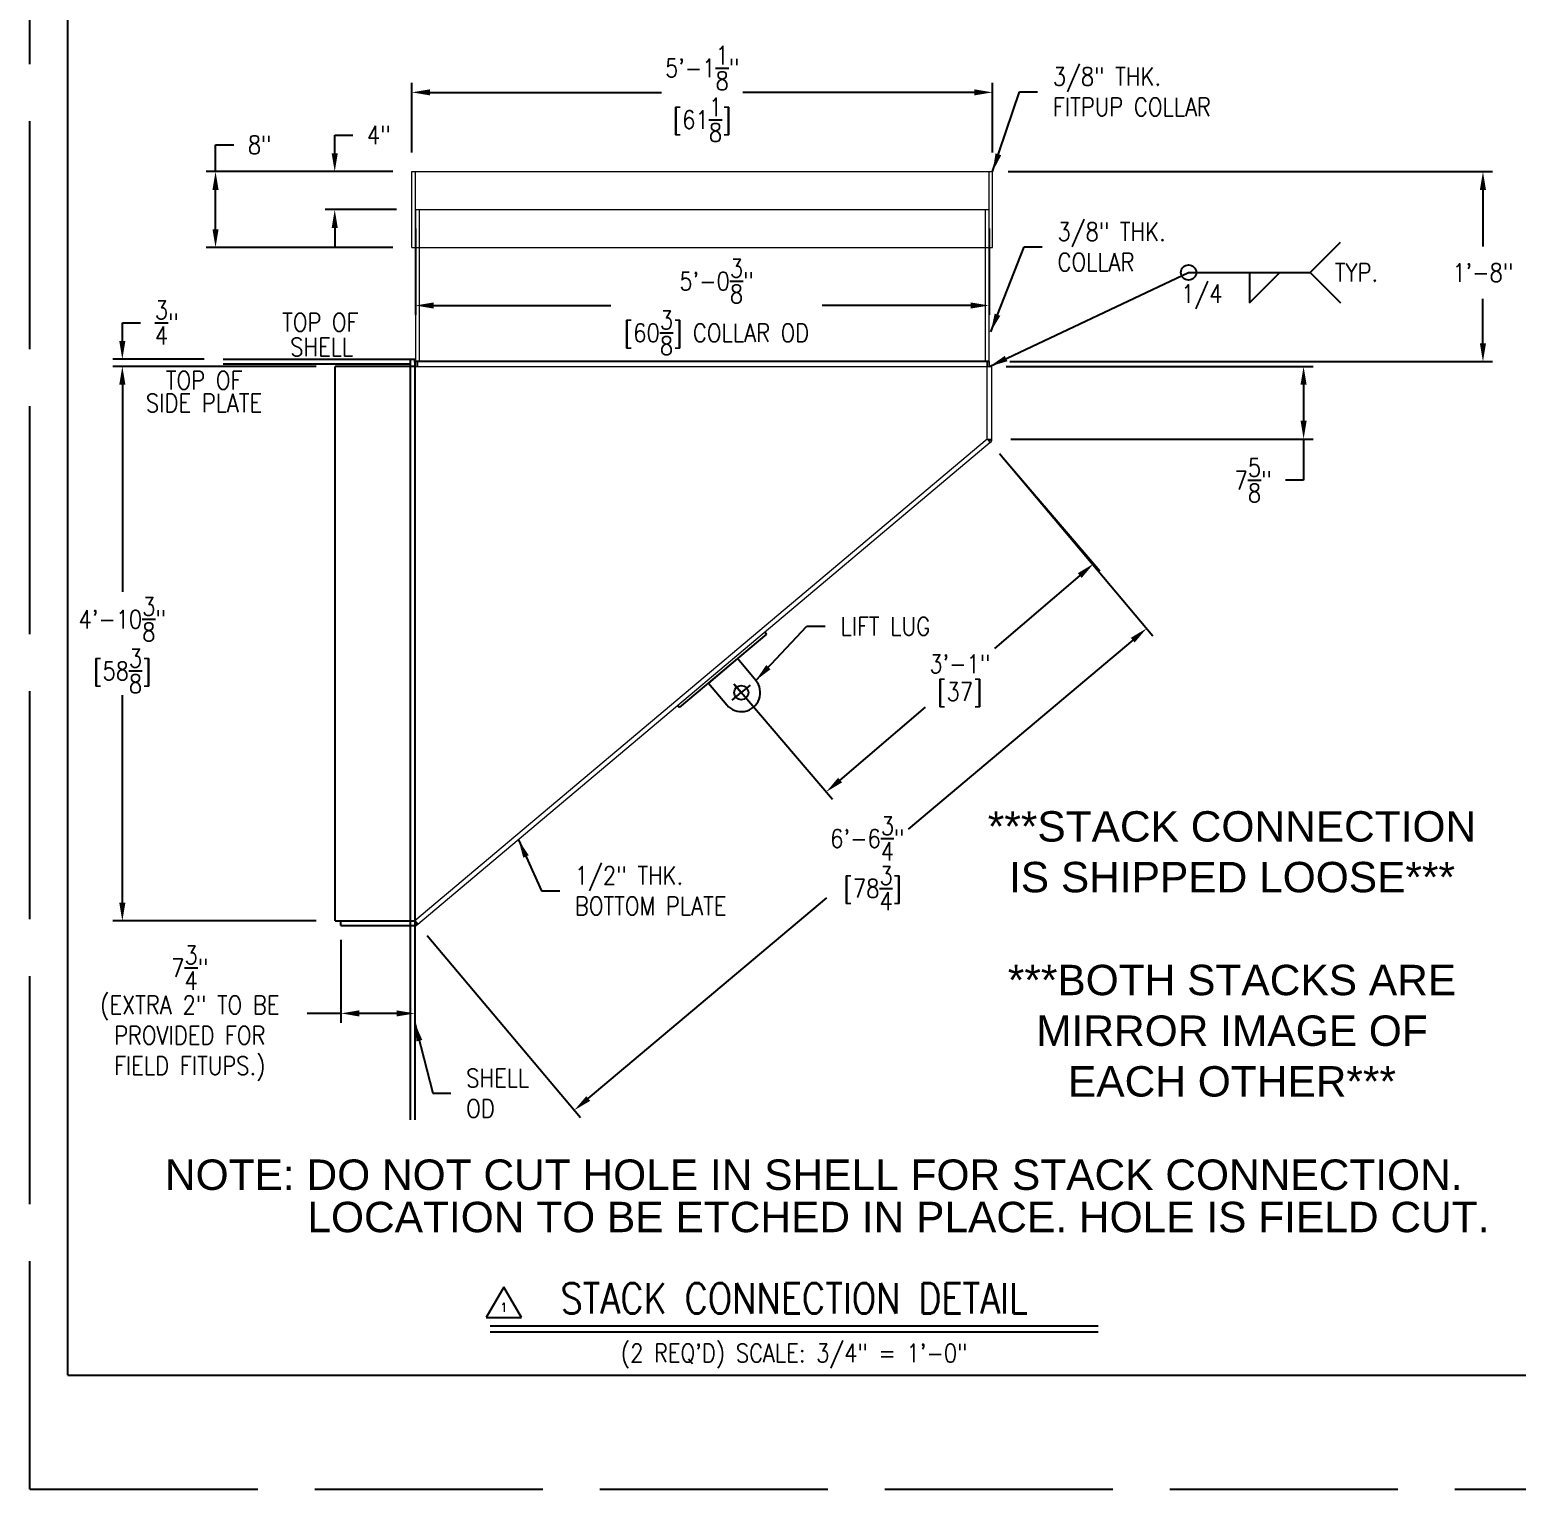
# Model space of a CAD drawing. Extents: x -305 to 4862, y -115 to 900.
# Drawn here: x 2073.2 to 2542.6, y 36 to 496.9 of the extents above; entities that cross this region are included whole.
import ezdxf
from ezdxf.enums import TextEntityAlignment as Align

# ---------------------------------------------------------------- set-up
doc = ezdxf.new("R2010")
doc.units = 0
doc.header["$LTSCALE"] = 12
doc.header["$MEASUREMENT"] = 0
doc.header["$PDMODE"] = 33
doc.header["$PDSIZE"] = -0.5
for name, pattern in [('AM_ISO02W050', [7.5, 6, -1.5]), ('CENTER', [2, 1.25, -0.25, 0.25, -0.25]), ('HIDDEN2', [0.1875, 0.125, -0.0625])]:
    doc.linetypes.add(name, pattern=pattern)
doc.layers.get('0').update_dxf_attribs({"linetype": 'CONTINUOUS'})
doc.layers.get('Defpoints').update_dxf_attribs({"linetype": 'CONTINUOUS'})
for name, color, linetype in [('CENTER', 6, 'CENTER'), ('COVER', 3, 'CONTINUOUS'), ('DIM', 1, 'CONTINUOUS'), ('EXTERNALS', 3, 'CONTINUOUS'), ('REPAD', 7, 'CONTINUOUS'), ('SHELL', 40, 'CONTINUOUS'), ('stack conn.', 191, 'CONTINUOUS'), ('TEXT', 4, 'CONTINUOUS')]:
    doc.layers.add(name, color=color, linetype=linetype)
doc.styles.add('ROMANS', font='ROMANS.shx', dxfattribs={"width": 0.85, "height": 5.76})
doc.styles.get("Standard").update_dxf_attribs({"font": 'sanss___.ttf'})
doc.dimstyles.get("Standard").update_dxf_attribs({"dimtxt": 0.18, "dimasz": 0.18, "dimexe": 0.18, "dimexo": 0.0625, "dimgap": 0.09, "dimtad": 0, "dimtih": 1, "dimtoh": 1, "dimdec": 4, "dimzin": 0, "dimdsep": 46, "dimtxsty": 'Standard', "dimcen": 0.09, "dimadec": 0, "dimazin": 0, "dimtfac": 1, "dimtdec": 4, "dimtofl": 0, "dimtmove": 0, "dimatfit": 3, "dimfxl": 1, "dimtolj": 1, "dimtzin": 0, "dimarcsym": 0})

# ---------------------------------------------------------------- blocks, each defined once
blk = doc.blocks.new('*D176')
at = {"layer": 'Defpoints', "color": 0, "transparency": 16777216}
for p in [(2195.01, 440.08), (2376.13, 440.08), (2376.13, 409.8)]:
    blk.add_point(p, dxfattribs=at)
at = {"layer": 'DIM', "color": 0, "lineweight": -2, "transparency": 16777216}
for p, q in [((2195.01, 434.08), (2195.01, 406.8)), ((2376.13, 434.08), (2376.13, 406.8)), ((2200.77, 409.8), (2256.72, 409.8)), ((2370.37, 409.8), (2323.45, 409.8))]:
    blk.add_line(p, q, dxfattribs=at)
at = {"layer": 'DIM', "color": 0, "transparency": 16777216}
for points in [[(2200.77, 410.76), (2200.77, 408.84), (2195.01, 409.8)], [(2370.37, 410.76), (2370.37, 408.84), (2376.13, 409.8)]]:
    blk.add_solid(points, dxfattribs=at)
at = {"layer": 'DIM', "color": 0, "transparency": 16777216, "char_height": 5.76, "attachment_point": 5, "style": 'ROMANS'}
for s, insert in [('\\A1;5\'-0{\\H1x;\\S3/8;}"', (2290.09, 417.48)), ('\\A1;[60{\\H1x;\\S3/8;}] COLLAR OD', (2290.09, 401.16))]:
    blk.add_mtext(s, dxfattribs=dict(at, insert=insert))
blk = doc.blocks.new('*D177')
at = {"layer": 'Defpoints', "color": 0, "transparency": 16777216}
for p in [(2376.13, 452.08), (2376.7, 392.08), (2532.11, 392.08)]:
    blk.add_point(p, dxfattribs=at)
at = {"layer": 'DIM', "color": 0, "lineweight": -2, "transparency": 16777216}
for p, q in [((2382.13, 452.08), (2535.11, 452.08)), ((2532.11, 446.32), (2532.11, 428.41)), ((2532.11, 397.84), (2532.11, 411.95)), ((2382.7, 392.08), (2535.11, 392.08))]:
    blk.add_line(p, q, dxfattribs=at)
at = {"layer": 'DIM', "color": 0, "transparency": 16777216}
for points in [[(2531.15, 446.32), (2533.07, 446.32), (2532.11, 452.08)], [(2531.15, 397.84), (2533.07, 397.84), (2532.11, 392.08)]]:
    blk.add_solid(points, dxfattribs=at)
at = {"layer": 'DIM', "color": 0, "transparency": 16777216, "insert": (2532.11, 420.18), "char_height": 5.76, "attachment_point": 5, "style": 'ROMANS'}
blk.add_mtext('\\A1;1\'-8"', dxfattribs=at)
blk = doc.blocks.new('*D185')
at = {"layer": 'Defpoints', "color": 0, "transparency": 16777216}
for p in [(2375.57, 390.58), (2377.07, 367.64), (2475.47, 367.64)]:
    blk.add_point(p, dxfattribs=at)
at = {"layer": 'DIM', "color": 0, "lineweight": -2, "transparency": 16777216}
for p, q in [((2381.57, 390.58), (2478.47, 390.58)), ((2475.47, 384.82), (2475.47, 373.4)), ((2383.07, 367.64), (2478.47, 367.64)), ((2475.47, 367.64), (2475.47, 354.62)), ((2475.47, 354.62), (2469.71, 354.62))]:
    blk.add_line(p, q, dxfattribs=at)
at = {"layer": 'DIM', "color": 0, "transparency": 16777216}
for points in [[(2474.51, 384.82), (2476.43, 384.82), (2475.47, 390.58)], [(2474.51, 373.4), (2476.43, 373.4), (2475.47, 367.64)]]:
    blk.add_solid(points, dxfattribs=at)
at = {"layer": 'DIM', "color": 0, "transparency": 16777216, "insert": (2459.54, 354.62), "char_height": 5.76, "attachment_point": 5, "style": 'ROMANS'}
blk.add_mtext('\\A1;7{\\H1x;\\S5/8;}"', dxfattribs=at)
blk = doc.blocks.new('*D186')
at = {"layer": 'Defpoints', "color": 0, "transparency": 16777216}
for p in [(2375.57, 367.64), (2194.82, 215.48), (2245.16, 155.68)]:
    blk.add_point(p, dxfattribs=at)
at = {"layer": 'DIM', "color": 0, "lineweight": -2, "transparency": 16777216}
for p, q in [((2379.44, 363.05), (2427.85, 305.54)), ((2421.51, 304.13), (2350.58, 244.42)), ((2249.57, 159.39), (2324.88, 222.79)), ((2198.69, 210.89), (2247.1, 153.38))]:
    blk.add_line(p, q, dxfattribs=at)
at = {"layer": 'DIM', "color": 0, "transparency": 16777216}
for points in [[(2420.89, 304.86), (2422.12, 303.39), (2425.91, 307.84)], [(2248.95, 160.12), (2250.19, 158.65), (2245.16, 155.68)]]:
    blk.add_solid(points, dxfattribs=at)
at = {"layer": 'DIM', "color": 0, "transparency": 16777216, "insert": (2337.73, 233.6), "char_height": 5.76, "attachment_point": 5, "style": 'ROMANS'}
blk.add_mtext('\\A1;6\'-6{\\H1x;\\S3/4;}"\\P [78{\\H1x;\\S3/4;}]', dxfattribs=at)
blk = doc.blocks.new('*D187')
at = {"layer": 'Defpoints', "color": 0, "transparency": 16777216}
for p in [(2171.49, 215.48), (2194.82, 215.48), (2194.82, 186.26)]:
    blk.add_point(p, dxfattribs=at)
at = {"layer": 'DIM', "color": 0, "lineweight": -2, "transparency": 16777216}
for p, q in [((2171.49, 209.48), (2171.49, 183.26)), ((2194.82, 209.48), (2194.82, 183.26)), ((2171.49, 186.26), (2160.83, 186.26)), ((2189.06, 186.26), (2177.25, 186.26))]:
    blk.add_line(p, q, dxfattribs=at)
at = {"layer": 'DIM', "color": 0, "transparency": 16777216}
for points in [[(2177.25, 187.22), (2177.25, 185.3), (2171.49, 186.26)], [(2189.06, 187.22), (2189.06, 185.3), (2194.82, 186.26)]]:
    blk.add_solid(points, dxfattribs=at)
at = {"layer": 'DIM', "color": 0, "transparency": 16777216, "insert": (2123.74, 186.26), "char_height": 5.76, "attachment_point": 5, "style": 'ROMANS'}
blk.add_mtext('\\A1;7{\\H1x;\\S3/4;}"\\P(EXTRA 2" TO BE \\PPROVIDED FOR\\PFIELD FITUPS.)', dxfattribs=at)
blk = doc.blocks.new('*D188')
at = {"layer": 'Defpoints', "color": 0, "transparency": 16777216}
for p in [(2169.6, 390.58), (2102.44, 215.48), (2169.6, 215.48)]:
    blk.add_point(p, dxfattribs=at)
at = {"layer": 'DIM', "color": 0, "lineweight": -2, "transparency": 16777216}
for p, q in [((2163.6, 390.58), (2099.44, 390.58)), ((2102.44, 384.82), (2102.44, 319.35)), ((2102.44, 221.24), (2102.44, 286.71)), ((2163.6, 215.48), (2099.44, 215.48))]:
    blk.add_line(p, q, dxfattribs=at)
at = {"layer": 'DIM', "color": 0, "transparency": 16777216}
for points in [[(2101.48, 384.82), (2103.4, 384.82), (2102.44, 390.58)], [(2101.48, 221.24), (2103.4, 221.24), (2102.44, 215.48)]]:
    blk.add_solid(points, dxfattribs=at)
at = {"layer": 'DIM', "color": 0, "transparency": 16777216, "char_height": 5.76, "attachment_point": 5, "style": 'ROMANS'}
for s, insert in [('\\A1;4\'-10{\\H1x;\\S3/8;}"', (2102.44, 310.71)), ('\\A1;[58{\\H1x;\\S3/8;}]', (2102.44, 294.39))]:
    blk.add_mtext(s, dxfattribs=dict(at, insert=insert))
blk = doc.blocks.new('*D189')
at = {"layer": 'Defpoints', "color": 0, "transparency": 16777216}
for p in [(2102.44, 392.83), (2134.25, 392.83), (2169.6, 390.58)]:
    blk.add_point(p, dxfattribs=at)
at = {"layer": 'DIM', "color": 0, "lineweight": -2, "transparency": 16777216}
for p, q in [((2102.44, 398.59), (2102.44, 404.35)), ((2102.44, 404.35), (2108.2, 404.35)), ((2128.25, 392.83), (2099.44, 392.83)), ((2163.6, 390.58), (2099.44, 390.58)), ((2102.44, 384.82), (2102.44, 379.06))]:
    blk.add_line(p, q, dxfattribs=at)
at = {"layer": 'DIM', "color": 0, "transparency": 16777216}
for points in [[(2101.48, 398.59), (2103.4, 398.59), (2102.44, 392.83)], [(2101.48, 384.82), (2103.4, 384.82), (2102.44, 390.58)]]:
    blk.add_solid(points, dxfattribs=at)
at = {"layer": 'DIM', "color": 0, "transparency": 16777216, "insert": (2116.5, 404.35), "char_height": 5.76, "attachment_point": 5, "style": 'ROMANS'}
blk.add_mtext('\\A1;{\\H1x;\\S3/4;}"', dxfattribs=at)
blk = doc.blocks.new('HEAD LIFT 5000')
at = {"layer": 'CENTER'}
for p in [(0, 4.23), (-1.23, 3), (1.23, 3), (0, 1.77)]:
    blk.add_line(p, (0, 3), dxfattribs=at)
at = {"layer": 'EXTERNALS'}
for p, q in [((-2, 3), (-2, 0)), ((2, 0), (2, 3)), ((-2, 0), (2, 0))]:
    blk.add_line(p, q, dxfattribs=at)
blk.add_circle((0, 3), 0.75, dxfattribs=at)
blk.add_arc((0, 3), 2, 0, 180, dxfattribs=at)
blk = doc.blocks.new('A$Cdd259f04')
at = {"layer": 'REPAD'}
for p, q in [((-23.56, -20.16), (-32.74, -27.88)), ((-23.56, -20.16), (-23.72, -19.96)), ((-32.74, -27.88), (-32.9, -27.69))]:
    blk.add_line(p, q, dxfattribs=at)
at = {"layer": 'COVER', "rotation": 220.0909514299721}
blk.add_blockref('HEAD LIFT 5000', (-28.15, -24.02), dxfattribs=at)
blk = doc.blocks.new('*D207')
at = {"layer": 'Defpoints', "color": 0, "transparency": 16777216}
for p in [(2376.54, 366.49), (2409.16, 328.26), (2292.1, 294.43)]:
    blk.add_point(p, dxfattribs=at)
at = {"layer": 'DIM', "color": 0, "lineweight": -2, "transparency": 16777216}
for p, q in [((2380.43, 361.93), (2411.11, 325.98)), ((2404.78, 324.53), (2377.81, 301.51)), ((2296, 289.87), (2326.67, 253.92)), ((2329.1, 259.94), (2356.07, 282.96))]:
    blk.add_line(p, q, dxfattribs=at)
at = {"layer": 'DIM', "color": 0, "transparency": 16777216}
for points in [[(2404.16, 325.26), (2405.4, 323.79), (2409.16, 328.26)], [(2328.48, 260.67), (2329.73, 259.21), (2324.72, 256.2)]]:
    blk.add_solid(points, dxfattribs=at)
at = {"layer": 'DIM', "color": 0, "transparency": 16777216, "char_height": 5.76, "attachment_point": 5, "style": 'ROMANS'}
for s, insert in [('\\A1;3\'-1"', (2366.94, 296.62)), ('\\A1;[37]', (2366.94, 286.89))]:
    blk.add_mtext(s, dxfattribs=dict(at, insert=insert))
blk = doc.blocks.new('*D214')
at = {"layer": 'Defpoints', "color": 0, "transparency": 16777216}
for p in [(2131.87, 452.08), (2193.88, 452.08), (2193.88, 428.08)]:
    blk.add_point(p, dxfattribs=at)
at = {"layer": 'DIM', "color": 0, "lineweight": -2, "transparency": 16777216}
for p, q in [((2131.87, 452.08), (2131.87, 460.52)), ((2131.87, 460.52), (2137.63, 460.52)), ((2187.88, 452.08), (2128.87, 452.08)), ((2131.87, 433.84), (2131.87, 446.32)), ((2187.88, 428.08), (2128.87, 428.08))]:
    blk.add_line(p, q, dxfattribs=at)
at = {"layer": 'DIM', "color": 0, "transparency": 16777216}
for points in [[(2130.91, 446.32), (2132.83, 446.32), (2131.87, 452.08)], [(2130.91, 433.84), (2132.83, 433.84), (2131.87, 428.08)]]:
    blk.add_solid(points, dxfattribs=at)
at = {"layer": 'DIM', "color": 0, "transparency": 16777216, "insert": (2145.81, 460.52), "char_height": 5.76, "attachment_point": 5, "style": 'ROMANS'}
blk.add_mtext('\\A1;8"', dxfattribs=at)
blk = doc.blocks.new('*D215')
at = {"layer": 'Defpoints', "color": 0, "transparency": 16777216}
for p in [(2169.51, 452.08), (2193.88, 452.08), (2195.01, 440.08)]:
    blk.add_point(p, dxfattribs=at)
at = {"layer": 'DIM', "color": 0, "lineweight": -2, "transparency": 16777216}
for p, q in [((2169.51, 457.84), (2169.51, 463.6)), ((2169.51, 463.6), (2175.27, 463.6)), ((2187.88, 452.08), (2166.51, 452.08)), ((2189.01, 440.08), (2166.51, 440.08)), ((2169.51, 434.32), (2169.51, 428.56))]:
    blk.add_line(p, q, dxfattribs=at)
at = {"layer": 'DIM', "color": 0, "transparency": 16777216}
for points in [[(2168.55, 457.84), (2170.47, 457.84), (2169.51, 452.08)], [(2168.55, 434.32), (2170.47, 434.32), (2169.51, 440.08)]]:
    blk.add_solid(points, dxfattribs=at)
at = {"layer": 'DIM', "color": 0, "transparency": 16777216, "insert": (2183.45, 463.6), "char_height": 5.76, "attachment_point": 5, "style": 'ROMANS'}
blk.add_mtext('\\A1;4"', dxfattribs=at)
blk = doc.blocks.new('*D217')
at = {"layer": 'Defpoints', "color": 0, "transparency": 16777216}
for p in [(2193.88, 477.1), (2193.88, 452.08), (2377.26, 452.08)]:
    blk.add_point(p, dxfattribs=at)
at = {"layer": 'DIM', "color": 0, "lineweight": -2, "transparency": 16777216}
for p, q in [((2193.88, 458.08), (2193.88, 480.1)), ((2377.26, 458.08), (2377.26, 480.1)), ((2199.64, 477.1), (2272.72, 477.1)), ((2371.5, 477.1), (2298.42, 477.1))]:
    blk.add_line(p, q, dxfattribs=at)
at = {"layer": 'DIM', "color": 0, "transparency": 16777216}
for points in [[(2199.64, 478.06), (2199.64, 476.14), (2193.88, 477.1)], [(2371.5, 478.06), (2371.5, 476.14), (2377.26, 477.1)]]:
    blk.add_solid(points, dxfattribs=at)
at = {"layer": 'DIM', "color": 0, "transparency": 16777216, "char_height": 5.76, "attachment_point": 5, "style": 'ROMANS'}
for s, insert in [('\\A1;5\'-1{\\H1x;\\S1/8;}"', (2285.57, 484.78)), ('\\A1;[61{\\H1x;\\S1/8;}]', (2285.57, 468.46))]:
    blk.add_mtext(s, dxfattribs=dict(at, insert=insert))

msp = doc.modelspace()

# ---------------------------------------------------------------- linework, layer by layer
for q in [(2085.195033, 888), (3189.195033, 72)]:
    msp.add_line((2085.195033, 72), q)
at = {"layer": 'Defpoints', "linetype": 'AM_ISO02W050'}
for q in [(2073.195033, 900), (3225.195033, 36)]:
    msp.add_line((2073.195033, 36), q, dxfattribs=at)
at = {"layer": 'DIM'}
for p, q in [((2477.544944, 420.218409), (2487.144944, 429.818409)), ((2439.144944, 420.218409), (2477.544944, 420.218409)), ((2458.344944, 410.618409), (2467.944944, 420.218409)), ((2458.344944, 420.218409), (2458.344944, 410.618409)), ((2477.544944, 420.218409), (2487.144944, 410.618409)), ((2218.61602, 87.6405), (2410.61602, 87.6405)), ((2218.61602, 85.7205), (2410.61602, 85.7205))]:
    msp.add_line(p, q, dxfattribs=at)
msp.add_circle((2439.144944, 420.218409), 2.4, dxfattribs=at)
at = {"layer": 'SHELL'}
for p, q in [((2134.25408, 392.830802), (2194.822245, 392.830802)), ((2134.25408, 391.330802), (2193.322245, 391.330802)), ((2193.322245, 392.830802), (2193.322245, 152.648537)), ((2194.822245, 392.830802), (2194.822245, 152.648537))]:
    msp.add_line(p, q, dxfattribs=at)
at = {"layer": 'stack conn.', "lineweight": 18}
for p, q in [((2193.884745, 452.080802), (2377.259745, 452.080802)), ((2193.884745, 428.080802), (2193.884745, 452.080802)), ((2195.009745, 428.080802), (2195.009745, 452.080802)), ((2376.134745, 428.080802), (2376.134745, 452.080802)), ((2377.259745, 428.080802), (2377.259745, 452.080802)), ((2195.009745, 440.080802), (2195.009745, 392.080802)), ((2195.009745, 440.080802), (2376.134745, 440.080802)), ((2196.134745, 440.080802), (2196.134745, 392.080802)), ((2375.009745, 392.080802), (2375.009745, 440.080802)), ((2376.134745, 392.080802), (2376.134745, 440.080802)), ((2193.884745, 428.080802), (2377.259745, 428.080802)), ((2376.322245, 392.080802), (2194.822245, 392.080802)), ((2194.822245, 390.580802), (2376.322245, 390.580802)), ((2375.572245, 367.637714), (2375.572245, 390.580802)), ((2375.572245, 390.580802), (2377.072245, 390.580802)), ((2376.322245, 390.580802), (2376.322245, 392.080802)), ((2377.072245, 367.637714), (2377.072245, 390.580802)), ((2375.572245, 367.637714), (2194.822245, 215.480861)), ((2376.538249, 366.490179), (2195.788249, 214.333326)), ((2375.572245, 367.637714), (2377.072245, 367.637714)), ((2375.572245, 367.637714), (2376.535243, 366.487655)), ((2375.572245, 367.637714), (2376.93138, 367.003087))]:
    msp.add_line(p, q, dxfattribs=at)
at = {"layer": 'stack conn.'}
for p, q in [((2169.597076, 215.480861), (2169.597076, 390.580802)), ((2194.822245, 390.580802), (2169.597076, 390.580802)), ((2376.322245, 392.080802), (2194.447245, 392.080802)), ((2194.822245, 392.080802), (2194.822245, 390.580802)), ((2169.597076, 215.480861), (2194.822245, 215.480861)), ((2171.487881, 213.980861), (2171.487881, 215.480861)), ((2171.487881, 213.980861), (2194.822245, 213.980861)), ((2195.788249, 214.333326), (2194.822245, 215.480861)), ((2194.822245, 215.480861), (2195.336394, 214.07173))]:
    msp.add_line(p, q, dxfattribs=at)
at = {"layer": 'stack conn.', "linetype": 'HIDDEN2', "ltscale": 0.1}
for p, q in [((2195.572245, 392.080802), (2195.572245, 390.580802)), ((2375.572245, 392.080802), (2375.572245, 390.580802))]:
    msp.add_line(p, q, dxfattribs=at)
at = {"layer": 'stack conn.', "lineweight": 18}
for centre, start, end in [((2375.572245, 367.637714), 309.94102471, 0), ((2194.822245, 215.480861), 270, 310.09095143)]:
    msp.add_arc(centre, 1.5, start, end, dxfattribs=at)
at = {"layer": 'TEXT'}
for p, q in [((2222.901982, 99.842619), (2217.35942, 90.242619)), ((2228.444545, 90.242619), (2222.901982, 99.842619)), ((2217.35942, 90.242619), (2228.444545, 90.242619))]:
    msp.add_line(p, q, dxfattribs=at)

# ---------------------------------------------------------------- block references
at = {"layer": 'COVER', "xscale": 3, "yscale": 3, "zscale": 3}
msp.add_blockref('A$Cdd259f04', (2376.538249, 366.490179), dxfattribs=at)

# ---------------------------------------------------------------- texts
at = {"layer": 'DIM', "style": 'ROMANS', "width": 0.85}
msp.add_text('TYP.', height=5.76, dxfattribs=at).set_placement((2492.191283, 420.218409), align=Align.MIDDLE_CENTER)
for s, p in [('1/4', (2436.840944, 410.618409)), ('TOP OF', (2152.909939, 401.593133)), ('SHELL', (2155.434729, 393.790665)), ('TOP OF', (2116.226088, 383.264992)), ('SIDE PLATE', (2109.883474, 376.127183))]:
    msp.add_text(s, height=5.76, dxfattribs=at).set_placement(p)
for s, height, p in [('STACK CONNECTION DETAIL', 9.6, (2314.61602, 91.517741)), ('(2 REQ\'D) SCALE: 3/4" = 1\'-0"', 5.76, (2314.61602, 76.1205))]:
    msp.add_text(s, height=height, dxfattribs=at).set_placement(p, align=Align.CENTER)
at = {"layer": 'DIM', "char_height": 5.76, "attachment_point": 4, "style": 'ROMANS'}
for s, insert in [('3/8" THK.\\PFITPUP COLLAR', (2396.279867, 477.318194)), ('3/8" THK.\\PCOLLAR', (2397.759096, 428.293751)), ('LIFT LUG', (2329.199897, 308.49639)), ('1/2" THK.\\PBOTTOM PLATE', (2245.371595, 225.007999)), ('SHELL\\POD', (2211.013216, 161.036538))]:
    msp.add_mtext(s, dxfattribs=dict(at, insert=insert))
at = {"layer": 'TEXT'}
for s, p in [('NOTE: DO NOT CUT HOLE IN SHELL FOR STACK CONNECTION.', (2320.783441, 135.337688)), ('LOCATION TO BE ETCHED IN PLACE. HOLE IS FIELD CUT.', (2347.521596, 121.976551))]:
    msp.add_text(s, height=9.6, dxfattribs=at).set_placement(p, align=Align.MIDDLE_CENTER)
at = {"layer": 'TEXT', "style": 'ROMANS', "width": 0.85}
msp.add_text('1', height=2.88, dxfattribs=at).set_placement((2222.901982, 93.442619), align=Align.MIDDLE_CENTER)
at = {"layer": 'TEXT', "char_height": 9.6, "width": 158.42721149, "attachment_point": 2}
for s, insert in [('***STACK CONNECTION IS SHIPPED LOOSE***', (2452.856871, 250.116303)), ('***BOTH STACKS ARE\\PMIRROR IMAGE OF EACH OTHER***', (2452.856871, 201.614699))]:
    msp.add_mtext(s, dxfattribs=dict(at, insert=insert))

# ---------------------------------------------------------------- dimensions: what is measured, and where the dimension line sits
at = {"layer": 'DIM'}
dim = msp.add_linear_dim(base=(2193.884745, 477.104351), p1=(2377.259745, 452.080802), p2=(2193.884745, 452.080802), dimstyle='Standard', override={"dimscale": 48, "dimtxt": 5.76, "dimasz": 0.12, "dimexe": 0.0625, "dimexo": 0.125, "dimgap": 0.02, "dimlfac": 0.333333, "dimzin": 3, "dimlunit": 4, "dimpost": '\\X', "dimtxsty": 'ROMANS', "dimcen": 0}, dxfattribs=at)
dim.commit()
dim.dimension.update_dxf_attribs({"geometry": '*D217', "text_midpoint": (2285.572245, 477.104351)})
for base, p1, p2, angle, override, picture, middle, dimtype in [((2169.511525, 452.080802), (2195.009745, 440.080802), (2193.884745, 452.080802), 90, {"dimscale": 48, "dimtxt": 5.76, "dimasz": 0.12, "dimexe": 0.0625, "dimexo": 0.125, "dimgap": 0.1, "dimlfac": 0.333333, "dimzin": 3, "dimlunit": 4, "dimpost": '\\X', "dimtxsty": 'ROMANS', "dimcen": 0}, '*D215', (2183.452097, 463.600802), 160), ((2131.871608, 452.080802), (2193.884745, 428.080802), (2193.884745, 452.080802), 90, {"dimscale": 48, "dimtxt": 5.76, "dimasz": 0.12, "dimexe": 0.0625, "dimexo": 0.125, "dimgap": 0.1, "dimlfac": 0.333333, "dimzin": 3, "dimlunit": 4, "dimpost": '\\X', "dimtxsty": 'ROMANS', "dimcen": 0}, '*D214', (2145.812179, 460.524633), 160), ((2532.111912, 392.080802), (2376.134745, 452.080802), (2376.697245, 392.080802), 90, {"dimscale": 48, "dimtxt": 5.76, "dimasz": 0.12, "dimexe": 0.0625, "dimexo": 0.125, "dimgap": 0.1, "dimlfac": 0.333333, "dimzin": 3, "dimlunit": 4, "dimpost": '\\X', "dimtxsty": 'ROMANS', "dimcen": 0}, '*D177', (2532.111912, 420.183095), 160), ((2475.466361, 367.637714), (2375.572245, 390.580802), (2377.072245, 367.637714), 90, {"dimscale": 48, "dimtxt": 5.76, "dimasz": 0.12, "dimexe": 0.0625, "dimexo": 0.125, "dimgap": 0.1, "dimlfac": 0.333333, "dimzin": 3, "dimlunit": 4, "dimpost": '\\X', "dimtxsty": 'ROMANS', "dimcen": 0}, '*D185', (2459.544075, 354.62256), 160), ((2245.163288, 155.679785), (2375.572245, 367.637714), (2194.822245, 215.480861), 220.09095143, {"dimscale": 48, "dimtxt": 5.76, "dimasz": 0.12, "dimexe": 0.0625, "dimexo": 0.125, "dimgap": 0.02, "dimlfac": 0.333333, "dimzin": 3, "dimlunit": 4, "dimpost": '\\X', "dimtxsty": 'ROMANS', "dimcen": 0}, '*D186', (2337.731294, 233.604301), 161)]:
    dim = msp.add_linear_dim(base=base, p1=p1, p2=p2, angle=angle, dimstyle='Standard', override=override, dxfattribs=at)
    dim.commit()
    dim.dimension.update_dxf_attribs({"geometry": picture, "text_midpoint": middle, "dimtype": dimtype})
dim = msp.add_linear_dim(base=(2376.134745, 409.800341), p1=(2195.009745, 440.080802), p2=(2376.134745, 440.080802), text='<> COLLAR OD', dimstyle='Standard', override={"dimscale": 48, "dimtxt": 5.76, "dimasz": 0.12, "dimexe": 0.0625, "dimexo": 0.125, "dimgap": 0.02, "dimlfac": 0.333333, "dimzin": 3, "dimlunit": 4, "dimpost": '\\X', "dimtxsty": 'ROMANS', "dimcen": 0}, dxfattribs=at)
dim.commit()
dim.dimension.update_dxf_attribs({"geometry": '*D176', "text_midpoint": (2290.086215, 409.800341), "dimtype": 160})
for base, p2, override, picture, middle in [((2102.443811, 392.830802), (2134.25408, 392.830802), {"dimscale": 48, "dimtxt": 5.76, "dimasz": 0.12, "dimexe": 0.0625, "dimexo": 0.125, "dimgap": 0.1, "dimlfac": 0.333333, "dimzin": 3, "dimlunit": 4, "dimpost": '\\X', "dimtxsty": 'ROMANS', "dimcen": 0}, '*D189', (2116.500954, 404.350802)), ((2102.443811, 215.480861), (2169.597076, 215.480861), {"dimscale": 48, "dimtxt": 5.76, "dimasz": 0.12, "dimexe": 0.0625, "dimexo": 0.125, "dimgap": 0.02, "dimlfac": 0.333333, "dimzin": 3, "dimlunit": 4, "dimpost": '\\X', "dimtxsty": 'ROMANS', "dimcen": 0}, '*D188', (2102.443811, 303.030832))]:
    dim = msp.add_linear_dim(base=base, p1=(2169.597076, 390.580802), p2=p2, angle=90, dimstyle='Standard', override=override, dxfattribs=at)
    dim.commit()
    dim.dimension.update_dxf_attribs({"geometry": picture, "text_midpoint": middle})
dim = msp.add_aligned_dim(p1=(2292.100683, 294.429571), p2=(2376.538249, 366.490179), distance=-50.253901, dimstyle='Standard', override={"dimscale": 48, "dimtxt": 5.76, "dimasz": 0.12, "dimexe": 0.0625, "dimexo": 0.125, "dimgap": 0.02, "dimlfac": 0.333333, "dimzin": 3, "dimlunit": 4, "dimpost": '\\X', "dimtxsty": 'ROMANS', "dimcen": 0}, dxfattribs=at)
dim.commit()
dim.dimension.update_dxf_attribs({"geometry": '*D207', "text_midpoint": (2366.942133, 292.234017)})
dim = msp.add_linear_dim(base=(2194.822245, 186.262955), p1=(2171.487881, 215.480861), p2=(2194.822245, 215.480861), angle=360, text='<>\\P(EXTRA 2" TO BE \\PPROVIDED FOR\\PFIELD FITUPS.)', dimstyle='Standard', override={"dimscale": 48, "dimtxt": 5.76, "dimasz": 0.12, "dimexe": 0.0625, "dimexo": 0.125, "dimgap": 0.1, "dimlfac": 0.333333, "dimzin": 3, "dimlunit": 4, "dimpost": '\\X', "dimtxsty": 'ROMANS', "dimcen": 0}, dxfattribs=at)
dim.commit()
dim.dimension.update_dxf_attribs({"geometry": '*D187', "text_midpoint": (2123.743028, 186.262955), "dimtype": 161})

# ---------------------------------------------------------------- leaders
at = {"layer": 'DIM', "annotation_type": 0, "has_hookline": 1, "hookline_direction": 0}
for points, override, text_width in [([(2377.259745, 452.080802), (2385.719867, 477.318194), (2391.479867, 477.318194)], {"dimscale": 48, "dimtxt": 5.76, "dimasz": 0.12, "dimexe": 0.0625, "dimexo": 0.125, "dimgap": 0.1, "dimlfac": 0.083333, "dimzin": 3, "dimlunit": 4, "dimpost": '\\X', "dimtxsty": 'ROMANS', "dimcen": 0}, 55.021714), ([(2376.697245, 401.526223), (2387.199096, 428.293751), (2392.959096, 428.293751)], {"dimscale": 48, "dimtxt": 5.76, "dimasz": 0.12, "dimexe": 0.0625, "dimexo": 0.125, "dimgap": 0.1, "dimlfac": 0.333333, "dimzin": 3, "dimlunit": 4, "dimpost": '\\X', "dimtxsty": 'ROMANS', "dimcen": 0}, 37.069714), ([(2302.486847, 291.40838), (2318.639897, 308.49639), (2324.399897, 308.49639)], {"dimscale": 48, "dimtxt": 5.76, "dimasz": 0.12, "dimexe": 0.0625, "dimexo": 0.125, "dimgap": 0.1, "dimzin": 3, "dimlunit": 4, "dimpost": '\\X', "dimtxsty": 'ROMANS', "dimcen": 0}, 31.008), ([(2227.540265, 241.062437), (2234.811595, 225.007999), (2240.571595, 225.007999)], {"dimscale": 48, "dimtxt": 5.76, "dimasz": 0.12, "dimexe": 0.0625, "dimexo": 0.125, "dimgap": 0.1, "dimlfac": 0.333333, "dimzin": 3, "dimlunit": 4, "dimpost": '\\X', "dimtxsty": 'ROMANS', "dimcen": 0}, 52.923429), ([(2194.822245, 183.231454), (2200.453216, 161.036538), (2206.213216, 161.036538)], {"dimscale": 48, "dimtxt": 5.76, "dimasz": 0.12, "dimexe": 0.0625, "dimexo": 0.125, "dimgap": 0.1, "dimlfac": 0.333333, "dimzin": 3, "dimlunit": 4, "dimpost": '\\X', "dimtxsty": 'ROMANS', "dimcen": 0}, 21.216)]:
    msp.add_leader(points, dimstyle='Standard', override=override, dxfattribs=dict(at, text_width=text_width))
at = {"layer": 'DIM'}
msp.add_leader([(2376.322245, 390.580802), (2439.144944, 420.218409)], dimstyle='Standard', override={"dimscale": 48, "dimtxt": 5.76, "dimasz": 0.12, "dimexe": 0.0625, "dimexo": 0.125, "dimgap": 0.1, "dimlfac": 0.333333, "dimzin": 3, "dimlunit": 4, "dimpost": '\\X', "dimtxsty": 'ROMANS', "dimcen": 0}, dxfattribs=at)

doc.saveas('drawing.dxf')
